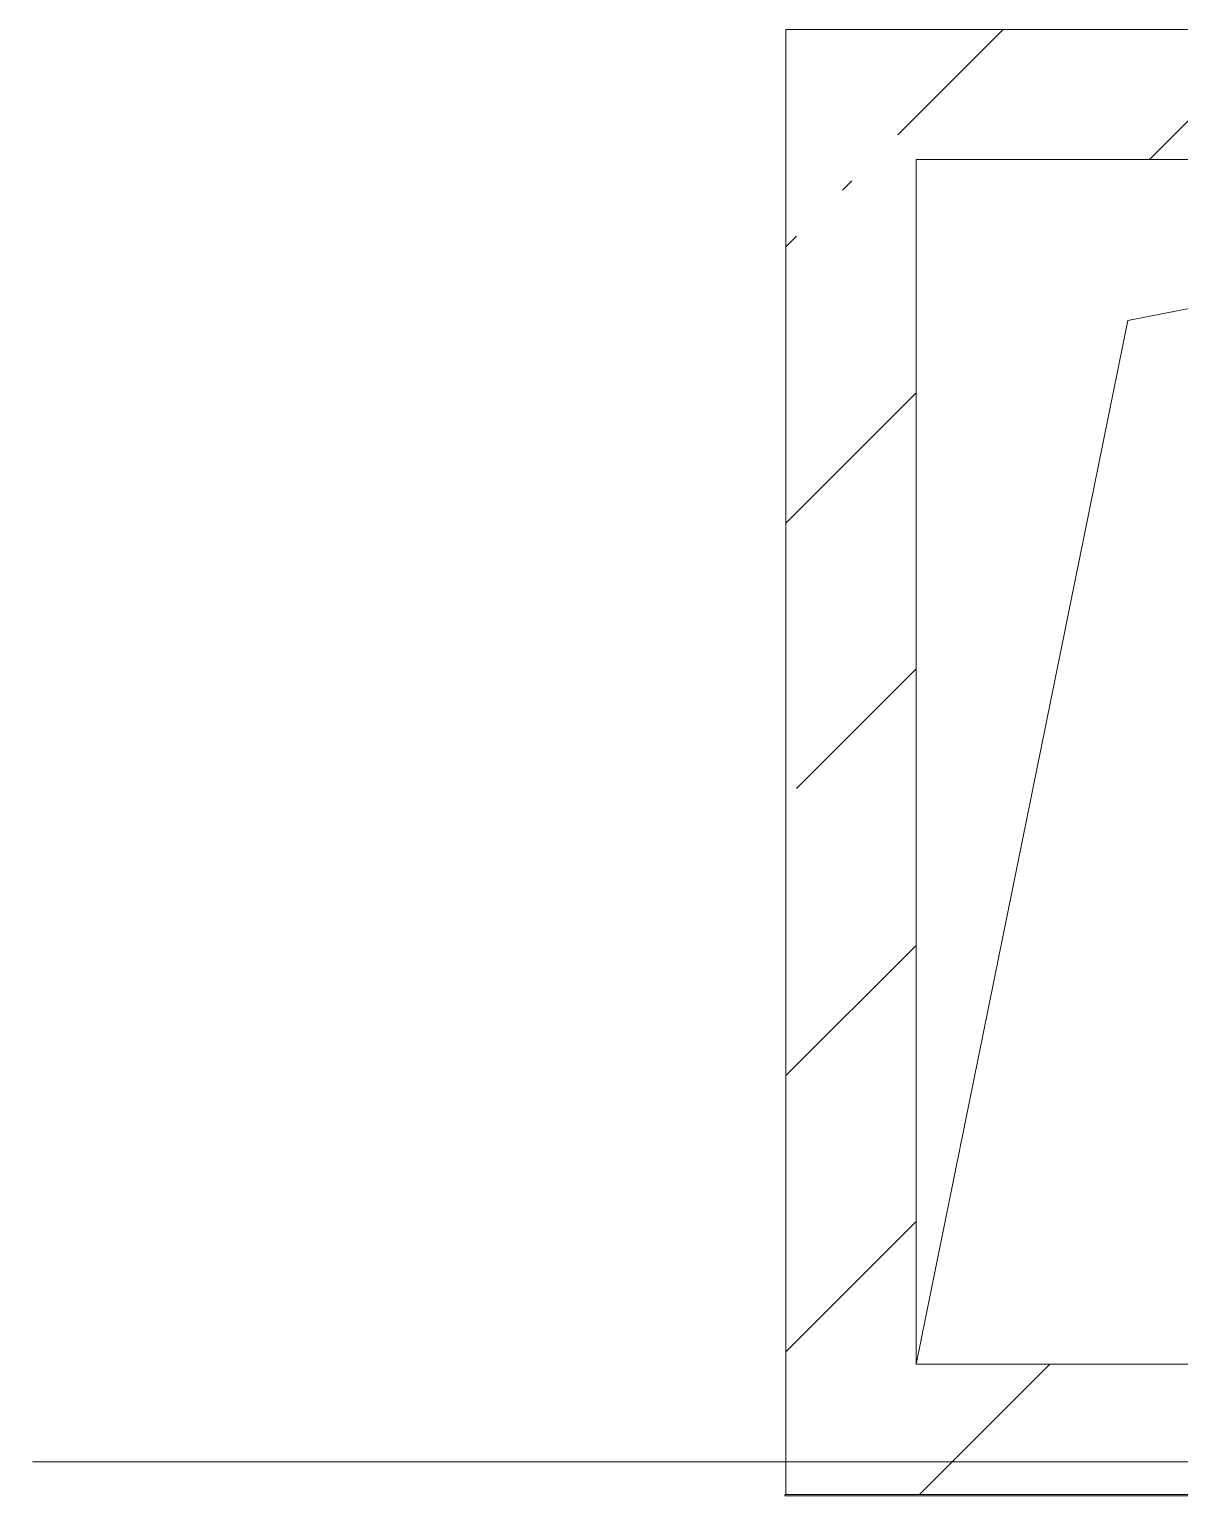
# Model space of a CAD drawing. Header units: millimetres. Extents: x 48966 to 155647, y -43515 to 26217.
# Drawn here: x 125719 to 127486, y -20135 to -17883 of the extents above; entities that cross this region are included whole.
import ezdxf

# ---------------------------------------------------------------- set-up
doc = ezdxf.new("R2010")
doc.units = ezdxf.units.MM
doc.linetypes.add('Осевые', pattern=[6350, 1270, -952.5, 3175, -952.5])
for name, color, linetype, lineweight in [('Оси-2', 7, 'Осевые', 9), ('Перекрытия', 7, 'Continuous', 9), ('Стены-1', 7, 'Continuous', 18), ('Черная _1 сплошная', 7, 'Continuous', 9), ('Штриховка разреза-1', 7, 'Continuous', 9)]:
    doc.layers.add(name, color=color, linetype=linetype, lineweight=lineweight)
pattern_1 = [(45, (0, 0), (-424.264, 424.264), [600, -100, 20, -100]), (45, (0, 424), (-424.264, 424.264), [])]

msp = doc.modelspace()

# ---------------------------------------------------------------- hatches: boundary and pattern name
at = {"layer": 'Штриховка разреза-1'}
h = msp.add_hatch(dxfattribs=at)
h.set_pattern_fill('FP_2', color=256, style=0, pattern_type=2)
h.set_pattern_definition(pattern_1)
h.paths.add_polyline_path([(128781.6, -18082.9), (128781.6, -17882.9), (126881.6, -17882.9), (126881.6, -18082.9), (128217.5, -18082.9)], flags=0)
h = msp.add_hatch(dxfattribs=at)
h.set_pattern_fill('FP_2', color=256, style=0, pattern_type=2)
h.set_pattern_definition(pattern_1)
h.paths.add_polyline_path([(127081.6, -20132.9), (127081.6, -18082.9), (126881.6, -18082.9), (126881.6, -20132.9)], flags=0)
h = msp.add_hatch(dxfattribs=at)
h.set_pattern_fill('FP_2', color=256, style=0, pattern_type=2)
h.set_pattern_definition(pattern_1)
h.paths.add_polyline_path([(128781.6, -20132.9), (128781.6, -19932.9), (127081.6, -19932.9), (127081.6, -20132.9), (128217.5, -20132.9)], flags=0)

# ---------------------------------------------------------------- linework, layer by layer
at = {"layer": 'Оси-2'}
msp.add_line((150171.6, -20082.9), (50565.6, -20082.9), dxfattribs=at)
at = {"layer": 'Перекрытия'}
for p, q in [((126881.6, -20132.9), (126881.6, -17882.9)), ((126881.6, -17882.9), (128781.6, -17882.9)), ((127081.6, -19932.9), (127081.6, -19762.9)), ((128781.6, -19932.9), (127081.6, -19932.9)), ((128781.6, -20132.9), (126881.6, -20132.9))]:
    msp.add_line(p, q, dxfattribs=at)
at = {"layer": 'Стены-1'}
for p, q in [((128781.6, -17882.9), (126881.6, -17882.9)), ((126881.6, -17882.9), (126881.6, -18082.9)), ((126881.6, -18082.9), (126881.6, -20132.9)), ((127081.6, -18082.9), (128781.6, -18082.9)), ((127081.6, -19932.9), (127081.6, -18082.9)), ((128781.6, -19932.9), (127081.6, -19932.9)), ((126879.6, -20132.9), (126879.6, -20134.9)), ((126881.6, -20132.9), (127081.6, -20132.9)), ((128779.6, -20132.9), (126881.6, -20132.9)), ((127081.6, -20132.9), (128781.6, -20132.9)), ((126879.6, -20134.9), (128779.6, -20134.9))]:
    msp.add_line(p, q, dxfattribs=at)
at = {"layer": 'Черная _1 сплошная'}
for p, q in [((128781.3, -18062.9), (127407, -18330)), ((127407, -18330), (127081.6, -19932.9))]:
    msp.add_line(p, q, dxfattribs=at)

doc.saveas('drawing.dxf')
